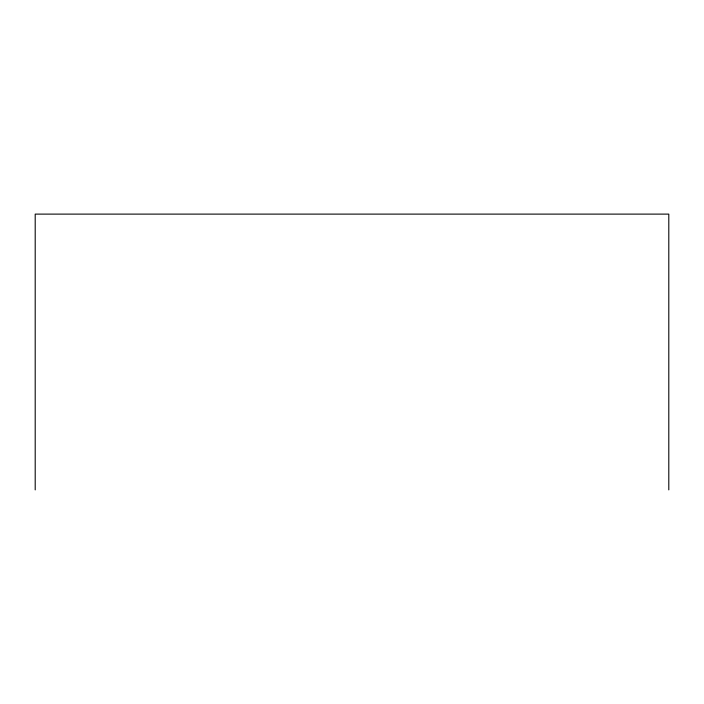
<?xml version="1.0" encoding="UTF-8"?>
<svg xmlns="http://www.w3.org/2000/svg" width="704" height="704" viewBox="0 0 704 704"><rect width="100%" height="100%" fill="white"/><g stroke="black" fill="none" stroke-linecap="round" stroke-linejoin="round"><path stroke-width="1.06" d="M668.8 489.887L668.8 214.113L35.2 214.113L35.2 489.887"/></g></svg>
